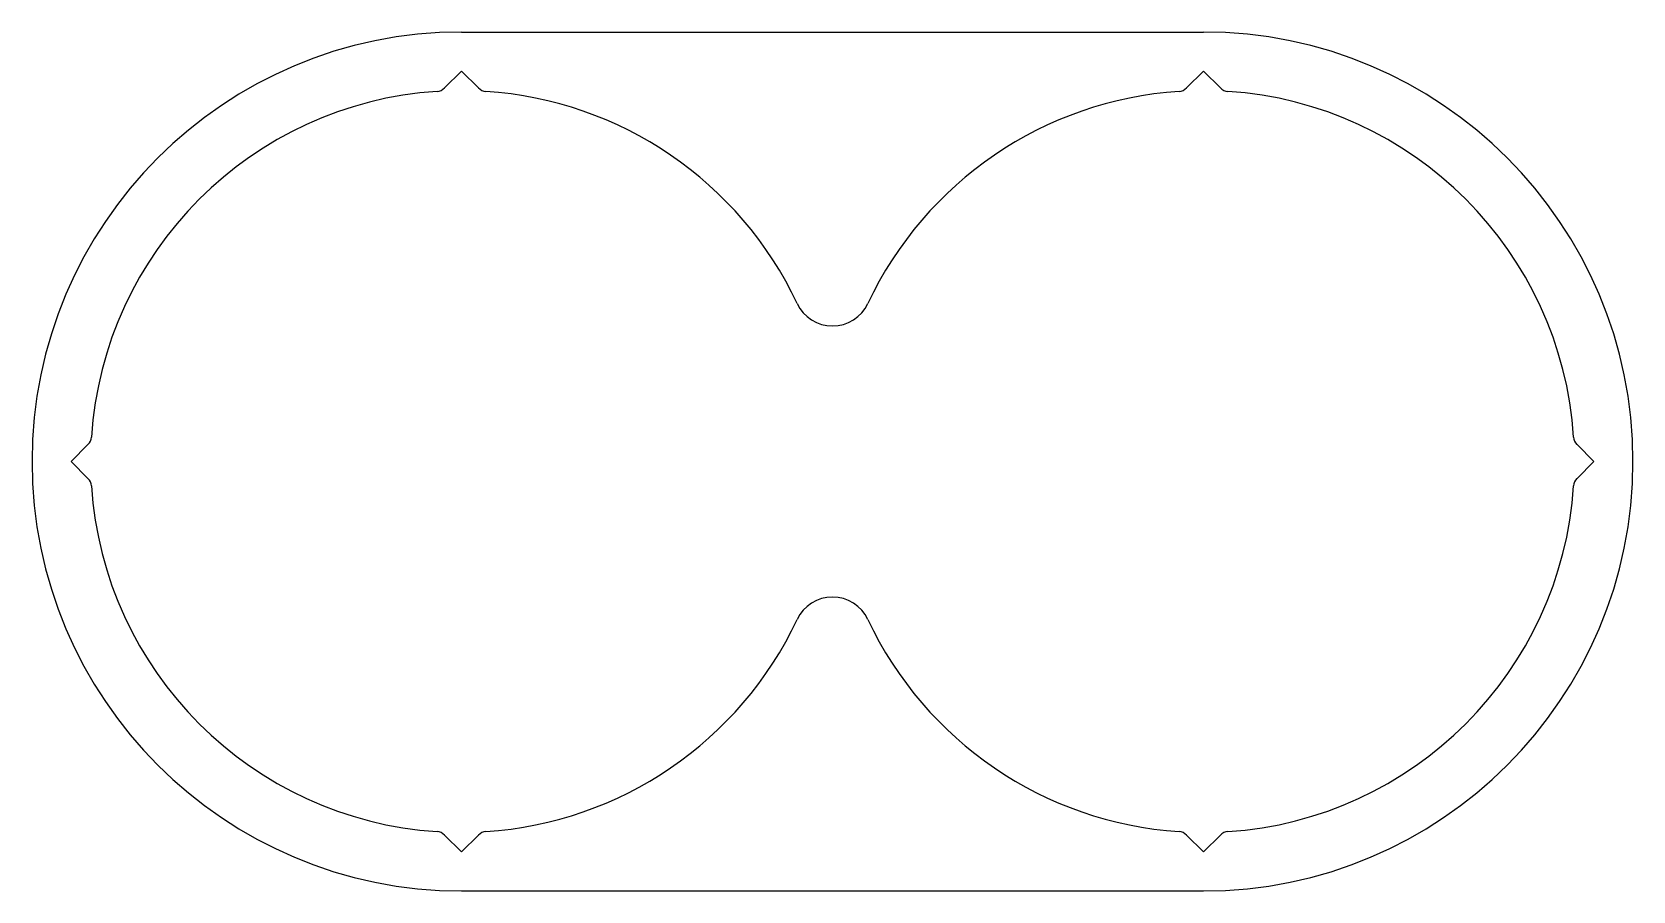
# Model space of a CAD drawing. Extents: x 881.8 to 922.8, y 551.1 to 573.1.
import ezdxf

# ---------------------------------------------------------------- set-up
doc = ezdxf.new("R2010")
doc.units = 0
doc.layers.get('0').update_dxf_attribs({"linetype": 'CONTINUOUS'})

msp = doc.modelspace()

# ---------------------------------------------------------------- linework, layer by layer
for p, q in [((892.831, 573.122), (911.831, 573.122)), ((892.397, 571.688), (892.831, 572.122)), ((892.831, 572.122), (893.264, 571.688)), ((911.397, 571.688), (911.831, 572.122)), ((911.831, 572.122), (912.264, 571.688)), ((882.831, 562.122), (883.264, 562.555)), ((921.397, 562.555), (921.831, 562.122)), ((883.264, 561.688), (882.831, 562.122)), ((921.831, 562.122), (921.397, 561.688)), ((892.831, 552.122), (892.397, 552.555)), ((893.264, 552.555), (892.831, 552.122)), ((911.831, 552.122), (911.397, 552.555)), ((912.264, 552.555), (911.831, 552.122)), ((892.831, 551.122), (911.831, 551.122))]:
    msp.add_line(p, q)
for centre, radius, start, end in [((892.831, 562.122), 11, 90, 270), ((911.831, 562.122), 11, 270, 90), ((892.831, 562.122), 9.5, 93.7769, 176.2231), ((892.185, 571.901), 0.3, 273.7769, 315), ((893.476, 571.901), 0.3, 225, 266.2231), ((892.831, 562.122), 9.5, 25.2088, 86.2231), ((911.831, 562.122), 9.5, 93.7769, 154.7912), ((911.185, 571.901), 0.3, 273.7769, 315), ((912.476, 571.901), 0.3, 225, 266.2231), ((911.831, 562.122), 9.5, 3.7769, 86.2231), ((902.331, 566.594), 1, 205.2088, 334.7912), ((883.052, 562.767), 0.3, 315, 356.2231), ((921.609, 562.767), 0.3, 183.7769, 225), ((883.052, 561.476), 0.3, 3.7769, 45), ((892.831, 562.122), 9.5, 183.7769, 266.2231), ((911.831, 562.122), 9.5, 273.7769, 356.2231), ((921.609, 561.476), 0.3, 135, 176.2231), ((902.331, 557.65), 1, 25.2088, 154.7912), ((892.831, 562.122), 9.5, 273.7769, 334.7912), ((911.831, 562.122), 9.5, 205.2088, 266.2231), ((892.185, 552.343), 0.3, 45, 86.2231), ((893.476, 552.343), 0.3, 93.7769, 135), ((911.185, 552.343), 0.3, 45, 86.2231), ((912.476, 552.343), 0.3, 93.7769, 135)]:
    msp.add_arc(centre, radius, start, end)

doc.saveas('drawing.dxf')
